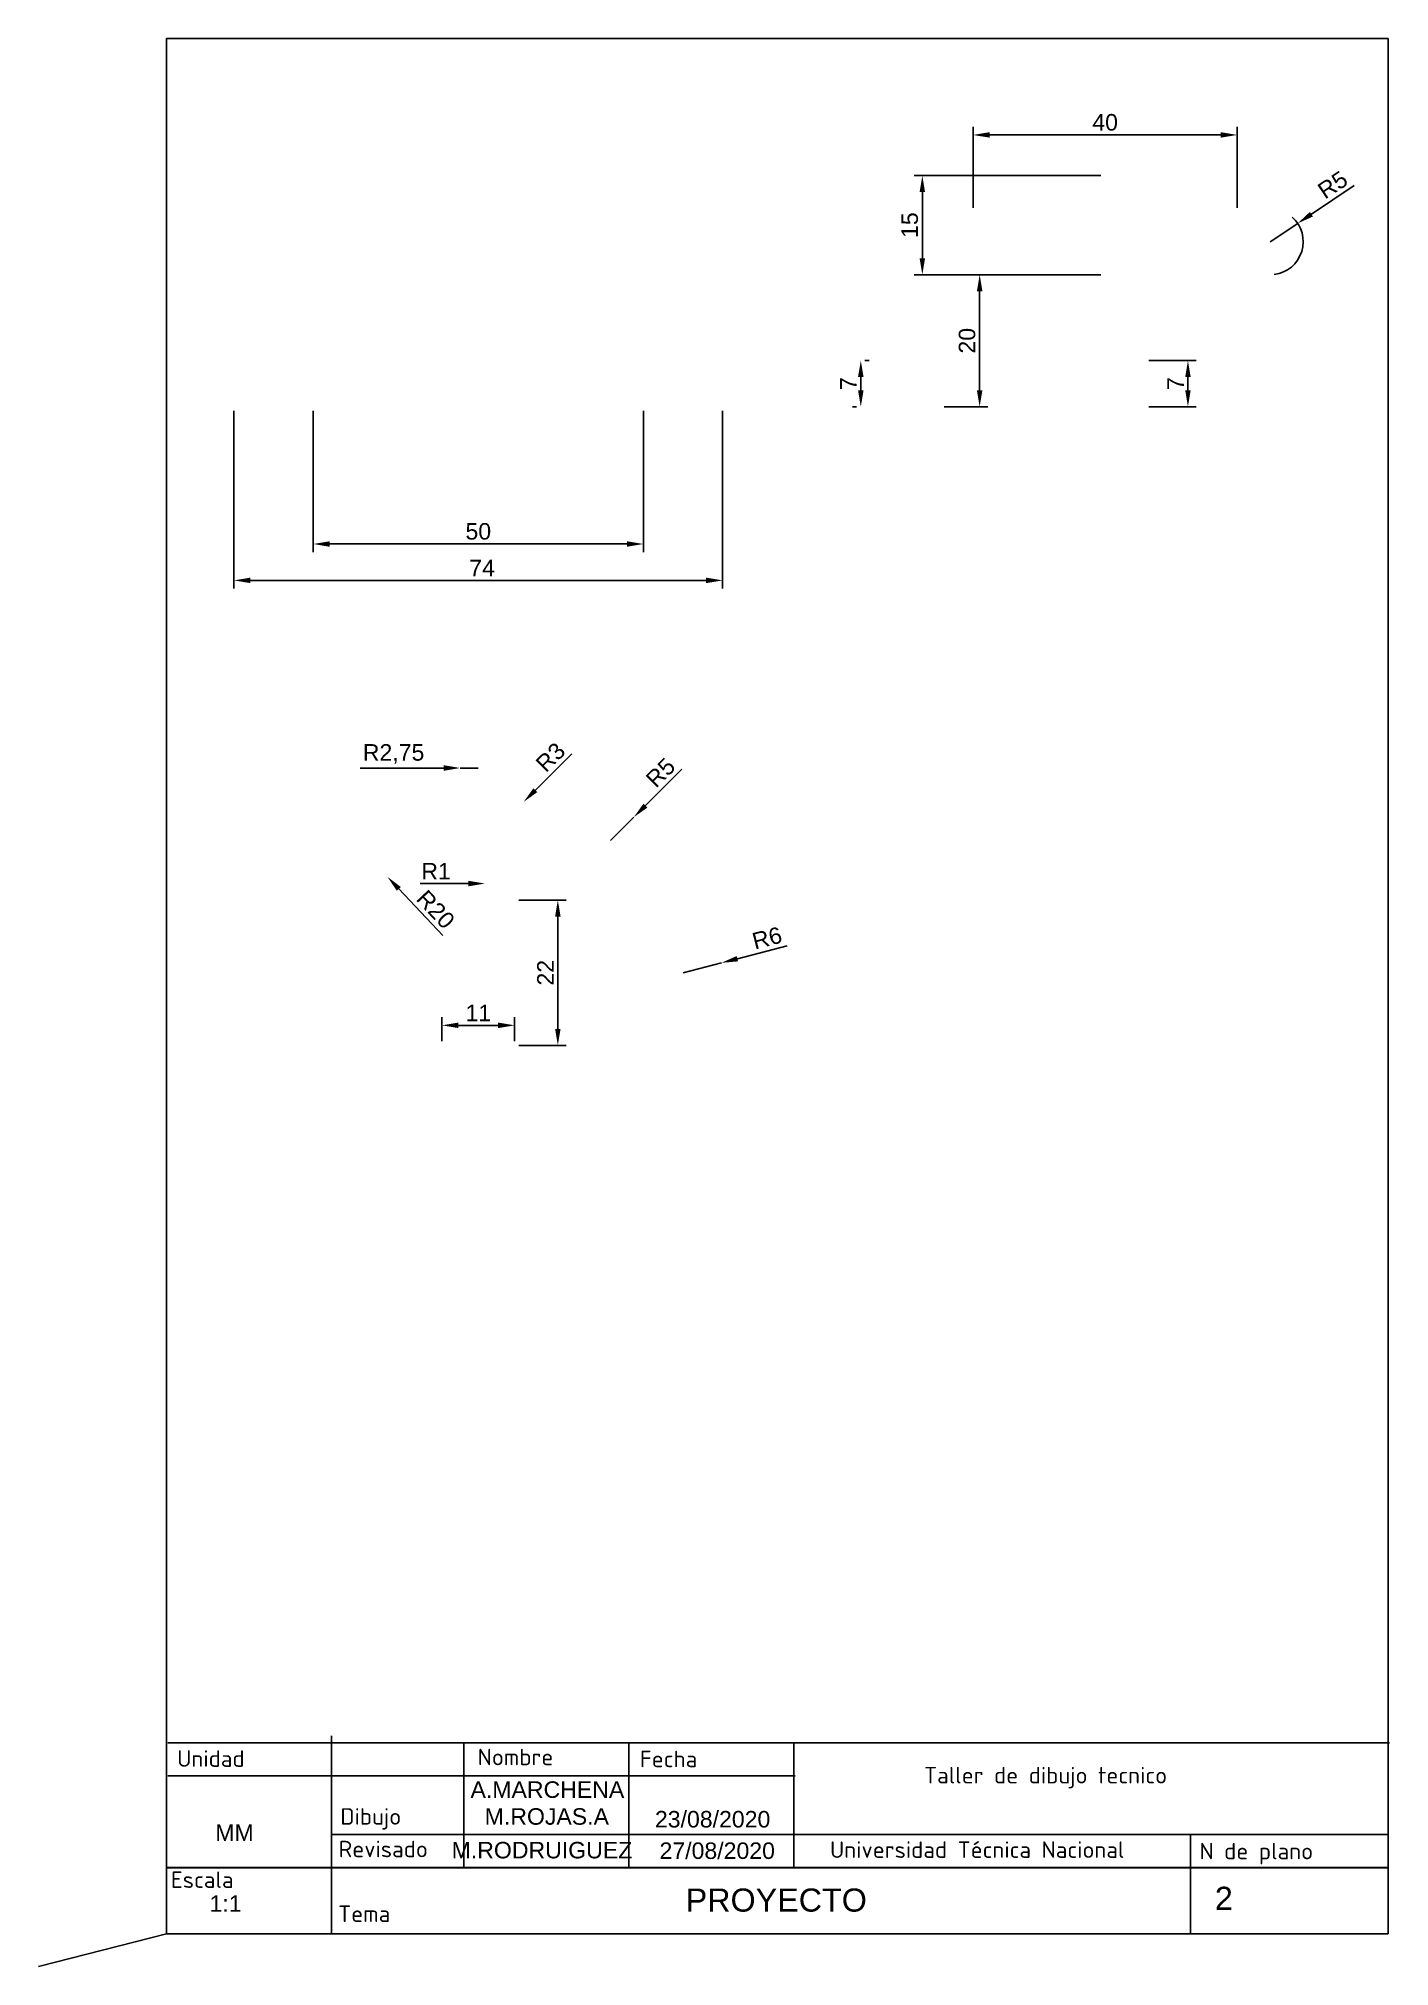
# Paper-space layout 'Presentación2' of a CAD drawing. Header units: millimetres. Extents: x -1 to 204, y -1 to 291.
import ezdxf
from ezdxf.enums import TextEntityAlignment as Align

# ---------------------------------------------------------------- set-up
doc = ezdxf.new("R2010")
doc.units = ezdxf.units.MM
for name, color, linetype in [('CajetinAtributos', 14, 'Continuous'), ('CajetinLine', 150, 'Continuous'), ('CajetinTexto', 18, 'Continuous'), ('Cotas', 5, 'Continuous')]:
    doc.layers.add(name, color=color, linetype=linetype)
doc.styles.get("Standard").update_dxf_attribs({"font": 'arial.ttf'})
doc.dimstyles.new('ISO-25', dxfattribs={"dimtxt": 2.5, "dimasz": 2.5, "dimexe": 1.25, "dimexo": 0.625, "dimtad": 1, "dimtxsty": 'Standard', "dimcen": 2.5, "dimadec": 0, "dimazin": 0, "dimtfac": 1, "dimtmove": 0, "dimatfit": 3, "dimfxl": 1, "dimarcsym": 0})

# ---------------------------------------------------------------- blocks, each defined once
blk = doc.blocks.new('*D10')
at = {"layer": 'CajetinAtributos', "color": 0, "lineweight": -2, "transparency": 16777216}
for p, q in [((28.79, 234.78), (28.79, 207.87)), ((102.79, 234.78), (102.79, 207.87)), ((31.29, 209.12), (100.29, 209.12))]:
    blk.add_line(p, q, dxfattribs=at)
at = {"layer": 'CajetinAtributos', "color": 0, "transparency": 16777216}
for points in [[(31.29, 209.54), (31.29, 208.7), (28.79, 209.12)], [(100.29, 209.54), (100.29, 208.7), (102.79, 209.12)]]:
    blk.add_solid(points, dxfattribs=at)
at = {"layer": 'Defpoints', "color": 0, "transparency": 16777216}
for p in [(28.79, 235.41), (102.79, 235.41), (102.79, 209.12)]:
    blk.add_point(p, dxfattribs=at)
at = {"layer": 'CajetinAtributos', "color": 0, "transparency": 16777216, "insert": (66.36, 211), "char_height": 2.5, "attachment_point": 5}
blk.add_mtext('74', dxfattribs=at)
blk = doc.blocks.new('*D11')
at = {"layer": 'CajetinAtributos', "color": 0, "lineweight": -2, "transparency": 16777216}
for p, q in [((40.79, 234.78), (40.79, 213.38)), ((90.79, 234.78), (90.79, 213.38)), ((43.29, 214.63), (88.29, 214.63))]:
    blk.add_line(p, q, dxfattribs=at)
at = {"layer": 'CajetinAtributos', "color": 0, "transparency": 16777216}
for points in [[(43.29, 215.04), (43.29, 214.21), (40.79, 214.63)], [(88.29, 215.04), (88.29, 214.21), (90.79, 214.63)]]:
    blk.add_solid(points, dxfattribs=at)
at = {"layer": 'Defpoints', "color": 0, "transparency": 16777216}
for p in [(40.79, 235.41), (90.79, 235.41), (90.79, 214.63)]:
    blk.add_point(p, dxfattribs=at)
at = {"layer": 'CajetinAtributos', "color": 0, "transparency": 16777216, "insert": (65.79, 216.53), "char_height": 2.5, "attachment_point": 5}
blk.add_mtext('50', dxfattribs=at)
blk = doc.blocks.new('*D12')
at = {"layer": 'CajetinAtributos', "color": 0, "lineweight": -2, "transparency": 16777216}
for p, q in [((167.33, 242.41), (174.5, 242.41)), ((173.25, 239.91), (173.25, 237.91)), ((167.33, 235.41), (174.5, 235.41))]:
    blk.add_line(p, q, dxfattribs=at)
at = {"layer": 'CajetinAtributos', "color": 0, "transparency": 16777216}
for points in [[(172.84, 239.91), (173.67, 239.91), (173.25, 242.41)], [(172.84, 237.91), (173.67, 237.91), (173.25, 235.41)]]:
    blk.add_solid(points, dxfattribs=at)
at = {"layer": 'Defpoints', "color": 0, "transparency": 16777216}
for p in [(166.71, 242.41), (166.71, 235.41), (173.25, 235.41)]:
    blk.add_point(p, dxfattribs=at)
at = {"layer": 'CajetinAtributos', "color": 0, "transparency": 16777216, "insert": (171.38, 238.91), "char_height": 2.5, "attachment_point": 5, "rotation": 90}
blk.add_mtext('7', dxfattribs=at)
blk = doc.blocks.new('*D13')
at = {"layer": 'CajetinAtributos', "color": 0, "lineweight": -2, "transparency": 16777216}
for p, q in [((124.33, 242.41), (124.96, 242.41)), ((123.71, 239.91), (123.71, 237.91)), ((123.08, 235.41), (122.46, 235.41))]:
    blk.add_line(p, q, dxfattribs=at)
at = {"layer": 'CajetinAtributos', "color": 0, "transparency": 16777216}
for points in [[(123.29, 239.91), (124.13, 239.91), (123.71, 242.41)], [(123.29, 237.91), (124.13, 237.91), (123.71, 235.41)]]:
    blk.add_solid(points, dxfattribs=at)
at = {"layer": 'Defpoints', "color": 0, "transparency": 16777216}
for p in [(123.71, 242.41), (123.71, 235.41), (123.71, 235.41)]:
    blk.add_point(p, dxfattribs=at)
at = {"layer": 'CajetinAtributos', "color": 0, "transparency": 16777216, "insert": (121.83, 238.91), "char_height": 2.5, "attachment_point": 5, "rotation": 90}
blk.add_mtext('7', dxfattribs=at)
blk = doc.blocks.new('*D14')
at = {"layer": 'CajetinAtributos', "color": 0, "lineweight": -2, "transparency": 16777216}
for p, q in [((136.33, 255.41), (142.96, 255.41)), ((141.71, 237.91), (141.71, 252.91)), ((136.33, 235.41), (142.96, 235.41))]:
    blk.add_line(p, q, dxfattribs=at)
at = {"layer": 'CajetinAtributos', "color": 0, "transparency": 16777216}
for points in [[(141.29, 252.91), (142.13, 252.91), (141.71, 255.41)], [(141.29, 237.91), (142.13, 237.91), (141.71, 235.41)]]:
    blk.add_solid(points, dxfattribs=at)
at = {"layer": 'Defpoints', "color": 0, "transparency": 16777216}
for p in [(135.71, 255.41), (141.71, 255.41), (135.71, 235.41)]:
    blk.add_point(p, dxfattribs=at)
at = {"layer": 'CajetinAtributos', "color": 0, "transparency": 16777216, "insert": (139.81, 245.41), "char_height": 2.5, "attachment_point": 5, "rotation": 90}
blk.add_mtext('20', dxfattribs=at)
blk = doc.blocks.new('*D15')
at = {"layer": 'CajetinAtributos', "color": 0, "lineweight": -2, "transparency": 16777216}
for p, q in [((160.08, 270.41), (131.78, 270.41)), ((133.03, 257.91), (133.03, 267.91)), ((160.08, 255.41), (131.78, 255.41))]:
    blk.add_line(p, q, dxfattribs=at)
at = {"layer": 'CajetinAtributos', "color": 0, "transparency": 16777216}
for points in [[(132.61, 267.91), (133.45, 267.91), (133.03, 270.41)], [(132.61, 257.91), (133.45, 257.91), (133.03, 255.41)]]:
    blk.add_solid(points, dxfattribs=at)
at = {"layer": 'Defpoints', "color": 0, "transparency": 16777216}
for p in [(133.03, 270.41), (160.71, 270.41), (160.71, 255.41)]:
    blk.add_point(p, dxfattribs=at)
at = {"layer": 'CajetinAtributos', "color": 0, "transparency": 16777216, "insert": (131.13, 262.91), "char_height": 2.5, "attachment_point": 5, "rotation": 90}
blk.add_mtext('15', dxfattribs=at)
blk = doc.blocks.new('*D16')
at = {"layer": 'CajetinAtributos', "color": 0, "lineweight": -2, "transparency": 16777216}
for p, q in [((140.71, 265.53), (140.71, 277.82)), ((180.71, 265.53), (180.71, 277.82)), ((143.21, 276.57), (178.21, 276.57))]:
    blk.add_line(p, q, dxfattribs=at)
at = {"layer": 'CajetinAtributos', "color": 0, "transparency": 16777216}
for points in [[(143.21, 276.99), (143.21, 276.16), (140.71, 276.57)], [(178.21, 276.99), (178.21, 276.16), (180.71, 276.57)]]:
    blk.add_solid(points, dxfattribs=at)
at = {"layer": 'Defpoints', "color": 0, "transparency": 16777216}
for p in [(180.71, 276.57), (140.71, 264.91), (180.71, 264.91)]:
    blk.add_point(p, dxfattribs=at)
at = {"layer": 'CajetinAtributos', "color": 0, "transparency": 16777216, "insert": (160.71, 278.47), "char_height": 2.5, "attachment_point": 5}
blk.add_mtext('40', dxfattribs=at)
blk = doc.blocks.new('*D18')
at = {"layer": 'CajetinAtributos', "color": 0, "lineweight": -2, "transparency": 16777216}
for p, q in [((47.88, 180.71), (60.54, 180.71)), ((65.79, 180.71), (63.04, 180.71))]:
    blk.add_line(p, q, dxfattribs=at)
at = {"layer": 'CajetinAtributos', "color": 0, "transparency": 16777216}
blk.add_solid([(60.54, 181.13), (60.54, 180.29), (63.04, 180.71)], dxfattribs=at)
at = {"layer": 'Defpoints', "color": 0, "transparency": 16777216}
for p in [(63.04, 180.71), (65.79, 180.71)]:
    blk.add_point(p, dxfattribs=at)
at = {"layer": 'CajetinAtributos', "color": 0, "transparency": 16777216, "insert": (52.96, 182.84), "char_height": 2.5, "attachment_point": 5}
blk.add_mtext('R2,75', dxfattribs=at)
blk = doc.blocks.new('*D19')
at = {"layer": 'CajetinAtributos', "color": 0, "lineweight": -2, "transparency": 16777216}
blk.add_line((60.43, 155.36), (53.75, 162.41), dxfattribs=at)
at = {"layer": 'CajetinAtributos', "color": 0, "transparency": 16777216}
blk.add_solid([(54.05, 162.7), (53.45, 162.12), (52.03, 164.23)], dxfattribs=at)
at = {"layer": 'Defpoints', "color": 0, "transparency": 16777216}
for p in [(52.03, 164.23), (65.79, 149.71)]:
    blk.add_point(p, dxfattribs=at)
at = {"layer": 'CajetinAtributos', "color": 0, "transparency": 16777216, "insert": (59.33, 159.29), "char_height": 2.5, "attachment_point": 5, "rotation": 313.4708}
blk.add_mtext('R20', dxfattribs=at)
blk = doc.blocks.new('*D20')
at = {"layer": 'CajetinAtributos', "color": 0, "lineweight": -2, "transparency": 16777216}
for p, q in [((112.55, 153.77), (105.02, 151.83)), ((96.79, 149.71), (102.6, 151.21))]:
    blk.add_line(p, q, dxfattribs=at)
at = {"layer": 'CajetinAtributos', "color": 0, "transparency": 16777216}
blk.add_solid([(104.92, 152.24), (105.13, 151.43), (102.6, 151.21)], dxfattribs=at)
at = {"layer": 'Defpoints', "color": 0, "transparency": 16777216}
for p in [(96.79, 149.71), (102.6, 151.21)]:
    blk.add_point(p, dxfattribs=at)
at = {"layer": 'CajetinAtributos', "color": 0, "transparency": 16777216, "insert": (109.52, 154.96), "char_height": 2.5, "attachment_point": 5, "rotation": 14.4538}
blk.add_mtext('R6', dxfattribs=at)
blk = doc.blocks.new('*D21')
at = {"layer": 'CajetinAtributos', "color": 0, "lineweight": -2, "transparency": 16777216}
blk.add_line((56.99, 163.21), (64.29, 163.21), dxfattribs=at)
at = {"layer": 'CajetinAtributos', "color": 0, "transparency": 16777216}
blk.add_solid([(64.29, 163.63), (64.29, 162.79), (66.79, 163.21)], dxfattribs=at)
at = {"layer": 'Defpoints', "color": 0, "transparency": 16777216}
for p in [(65.79, 163.21), (66.79, 163.21)]:
    blk.add_point(p, dxfattribs=at)
at = {"layer": 'CajetinAtributos', "color": 0, "transparency": 16777216, "insert": (59.39, 165.09), "char_height": 2.5, "attachment_point": 5}
blk.add_mtext('R1', dxfattribs=at)
blk = doc.blocks.new('*D22')
at = {"layer": 'CajetinAtributos', "color": 0, "lineweight": -2, "transparency": 16777216}
for p, q in [((60.29, 139.34), (60.29, 142.99)), ((62.79, 141.74), (68.79, 141.74)), ((71.29, 139.34), (71.29, 142.99))]:
    blk.add_line(p, q, dxfattribs=at)
at = {"layer": 'CajetinAtributos', "color": 0, "transparency": 16777216}
for points in [[(62.79, 142.16), (62.79, 141.33), (60.29, 141.74)], [(68.79, 142.16), (68.79, 141.33), (71.29, 141.74)]]:
    blk.add_solid(points, dxfattribs=at)
at = {"layer": 'Defpoints', "color": 0, "transparency": 16777216}
for p in [(71.29, 141.74), (60.29, 138.71), (71.29, 138.71)]:
    blk.add_point(p, dxfattribs=at)
at = {"layer": 'CajetinAtributos', "color": 0, "transparency": 16777216, "insert": (65.79, 143.62), "char_height": 2.5, "attachment_point": 5}
blk.add_mtext('11', dxfattribs=at)
blk = doc.blocks.new('*D23')
at = {"layer": 'CajetinAtributos', "color": 0, "lineweight": -2, "transparency": 16777216}
for p, q in [((71.92, 160.71), (79.08, 160.71)), ((77.83, 158.21), (77.83, 141.21)), ((71.92, 138.71), (79.08, 138.71))]:
    blk.add_line(p, q, dxfattribs=at)
at = {"layer": 'CajetinAtributos', "color": 0, "transparency": 16777216}
for points in [[(77.42, 158.21), (78.25, 158.21), (77.83, 160.71)], [(77.42, 141.21), (78.25, 141.21), (77.83, 138.71)]]:
    blk.add_solid(points, dxfattribs=at)
at = {"layer": 'Defpoints', "color": 0, "transparency": 16777216}
for p in [(71.29, 160.71), (71.29, 138.71), (77.83, 138.71)]:
    blk.add_point(p, dxfattribs=at)
at = {"layer": 'CajetinAtributos', "color": 0, "transparency": 16777216, "insert": (75.95, 149.71), "char_height": 2.5, "attachment_point": 5, "rotation": 90}
blk.add_mtext('22', dxfattribs=at)
blk = doc.blocks.new('*D24')
at = {"layer": 'CajetinAtributos', "color": 0, "lineweight": -2, "transparency": 16777216}
for p, q in [((96.61, 180.53), (91.09, 175.01)), ((85.79, 169.71), (89.33, 173.25))]:
    blk.add_line(p, q, dxfattribs=at)
at = {"layer": 'CajetinAtributos', "color": 0, "transparency": 16777216}
blk.add_solid([(90.8, 175.31), (91.39, 174.72), (89.33, 173.25)], dxfattribs=at)
at = {"layer": 'Defpoints', "color": 0, "transparency": 16777216}
for p in [(89.33, 173.25), (85.79, 169.71)]:
    blk.add_point(p, dxfattribs=at)
at = {"layer": 'CajetinAtributos', "color": 0, "transparency": 16777216, "insert": (93.39, 180), "char_height": 2.5, "attachment_point": 5, "rotation": 45}
blk.add_mtext('R5', dxfattribs=at)
blk = doc.blocks.new('*D25')
at = {"layer": 'CajetinAtributos', "color": 0, "lineweight": -2, "transparency": 16777216}
blk.add_line((79.94, 182.86), (74.44, 177.36), dxfattribs=at)
at = {"layer": 'CajetinAtributos', "color": 0, "transparency": 16777216}
blk.add_solid([(74.14, 177.65), (74.73, 177.06), (72.67, 175.59)], dxfattribs=at)
at = {"layer": 'Defpoints', "color": 0, "transparency": 16777216}
for p in [(72.67, 175.59), (74.79, 177.71)]:
    blk.add_point(p, dxfattribs=at)
at = {"layer": 'CajetinAtributos', "color": 0, "transparency": 16777216, "insert": (76.73, 182.34), "char_height": 2.5, "attachment_point": 5, "rotation": 45}
blk.add_mtext('R3', dxfattribs=at)
blk = doc.blocks.new('*D26')
at = {"layer": 'CajetinAtributos', "color": 0, "lineweight": -2, "transparency": 16777216}
for p, q in [((198.43, 268.9), (191.95, 264.57)), ((185.71, 260.41), (189.87, 263.18))]:
    blk.add_line(p, q, dxfattribs=at)
blk.add_arc((185.71, 260.41), 5, 277.162, 48.0626, dxfattribs=at)
at = {"layer": 'CajetinAtributos', "color": 0, "transparency": 16777216}
blk.add_solid([(191.72, 264.92), (192.18, 264.22), (189.87, 263.18)], dxfattribs=at)
at = {"layer": 'Defpoints', "color": 0, "transparency": 16777216}
for p in [(189.87, 263.18), (185.71, 260.41)]:
    blk.add_point(p, dxfattribs=at)
at = {"layer": 'CajetinAtributos', "color": 0, "transparency": 16777216, "insert": (195.18, 269.01), "char_height": 2.5, "attachment_point": 5, "rotation": 33.7387}
blk.add_mtext('R5', dxfattribs=at)

psp = doc.layouts.new('Presentación2')

# ---------------------------------------------------------------- linework, layer by layer
at = {"color": 150}
for p, q in [((18.581, 34.166), (18.581, 4.166)), ((48.766, 33.111), (18.766, 33.111)), ((43.581, 34.166), (43.581, 4.166)), ((198.766, 33.111), (48.766, 33.111)), ((63.581, 33.111), (63.581, 14.236)), ((88.581, 33.111), (88.581, 14.236)), ((113.581, 33.111), (113.581, 14.236)), ((48.766, 28.111), (18.766, 28.111)), ((113.766, 28.111), (48.766, 28.111)), ((48.581, 19.236), (43.581, 19.236)), ((198.581, 19.236), (48.581, 19.236)), ((48.581, 14.236), (18.581, 14.236)), ((48.581, 14.166), (18.581, 14.166)), ((198.581, 14.236), (48.581, 14.236)), ((198.581, 14.166), (48.581, 14.166))]:
    psp.add_line(p, q, dxfattribs=at)
psp.add_line((-0.802, -0.763), (18.581, 4.166))
at = {"layer": 'CajetinLine'}
for p, q in [((203.766, 33.111), (198.766, 33.111)), ((203.581, 19.236), (203.581, 29.236)), ((203.581, 4.166), (203.581, 24.166)), ((173.615, 4.166), (173.615, 19.166)), ((203.581, 19.236), (198.581, 19.236)), ((198.581, 14.236), (203.581, 14.236)), ((198.581, 14.166), (203.581, 14.166)), ((18.581, 4.166), (203.581, 4.166))]:
    psp.add_line(p, q, dxfattribs=at)
at = {"layer": 'Cotas'}
for p, q in [((203.581, 291.166), (18.581, 291.166)), ((18.581, 291.166), (18.581, 4.166)), ((203.581, 4.166), (203.581, 291.166)), ((18.581, 4.166), (203.581, 4.166))]:
    psp.add_line(p, q, dxfattribs=at)

# ---------------------------------------------------------------- texts
at = {"layer": 'CajetinAtributos'}
for tag, text, p in [('A.MARCHENA', 'A.Marchena.M', (76.253, 26.016)), ('M.ROJAS.A', 'M.Rojas.A', (76.166, 21.945)), ('M.RODRUIGUEZ', 'M.Rodruiguez.C', (75.428, 16.849))]:
    psp.add_attdef(tag, text=text, height=2.5, dxfattribs=at).set_placement(p, align=Align.MIDDLE_CENTER)
for tag, p, s, height in [('MM', (25.96, 18.236), 'mm', 2.5), ('23/08/2020', (92.535, 20.281), '', 2.5), ('27/08/2020', (93.233, 15.513), '', 2.5), ('1:1', (25.093, 7.511), '1:1', 2.5), ('PROYECTO', (97.195, 7.537), 'Planos 2D', 3.5), ('2', (177.333, 7.804), '', 3.5)]:
    psp.add_attdef(tag, p, s, height=height, dxfattribs=at)
at = {"layer": 'CajetinTexto', "char_height": 2.5}
for s, width, heights, insert, attachment_point in [('{\\fISOCPEUR|b0|i0|c0|p34;Nombre}', 25, [0], (65.697, 30.947), 4), ('{\\fISOCPEUR|b0|i0|c0|p34;Unidad}', 25, [0], (20.189, 30.712), 4), ('{\\fISOCPEUR|b0|i0|c0|p34;Fecha}', 25, [0], (90.252, 30.653), 4), ('{\\fISOCPEUR|b0|i0|c0|p34;Taller de dibujo tecnico}', 69.52672, [5.807], (151.693, 27.816), 5), ('{\\fISOCPEUR|b0|i0|c0|p34;Dibujo}', 25, [0], (44.898, 21.575), 4), ('{\\fISOCPEUR|b0|i0|c0|p34;Revisado}', 25, [0], (44.642, 17.017), 4), ('{\\fISOCPEUR|b0|i0|c0|p34;Universidad Técnica Nacional}', 69.52672, [5.807], (141.344, 16.919), 5), ('{\\fISOCPEUR|b0|i0|c0|p34;N de plano}', 28.85368, [0], (174.993, 16.326), 4), ('{\\fISOCPEUR|b0|i0|c0|p34;Escala}', 25, [0], (19.243, 12.372), 4), ('{\\fISOCPEUR|b0|i0|c0|p34;Tema}', 25, [0], (44.571, 7.214), 4)]:
    psp.add_mtext_dynamic_manual_height_columns(s, width=width, gutter_width=12.5, heights=heights, dxfattribs=dict(at, insert=insert, attachment_point=attachment_point))

# ---------------------------------------------------------------- dimensions: what is measured, and where the dimension line sits
at = {"layer": 'CajetinAtributos'}
for base, p1, p2, picture, middle in [((180.71, 276.574), (140.71, 264.905), (180.71, 264.905), '*D16', (160.71, 278.475)), ((90.79, 214.628), (40.79, 235.405), (90.79, 235.405), '*D11', (65.79, 216.529)), ((71.29, 141.744), (60.29, 138.711), (71.29, 138.711), '*D22', (65.79, 143.624))]:
    dim = psp.add_linear_dim(base=base, p1=p1, p2=p2, dimstyle='ISO-25', override={"dimlfac": -1}, dxfattribs=at)
    dim.commit()
    dim.dimension.update_dxf_attribs({"geometry": picture, "text_midpoint": middle})
for center, mpoint, picture, middle in [((185.71, 260.405), (189.868, 263.182), '*D26', (196.229, 267.431)), ((65.79, 180.711), (63.04, 180.711), '*D18', (52.962, 180.711)), ((85.79, 169.711), (89.326, 173.247), '*D24', (94.735, 178.656))]:
    dim = psp.add_radius_dim(center=center, mpoint=mpoint, dimstyle='ISO-25', override={"dimlfac": -1}, dxfattribs=at)
    dim.commit()
    dim.dimension.update_dxf_attribs({"geometry": picture, "text_midpoint": middle})
for base, p1, p2, picture, middle in [((133.029, 270.405), (160.71, 255.405), (160.71, 270.405), '*D15', (131.128, 262.905)), ((141.71, 255.405), (135.71, 235.405), (135.71, 255.405), '*D14', (139.808, 245.405)), ((123.71, 235.405), (123.71, 242.405), (123.71, 235.405), '*D13', (121.835, 238.905)), ((173.252, 235.405), (166.71, 242.405), (166.71, 235.405), '*D12', (171.377, 238.905)), ((77.833, 138.711), (71.29, 160.711), (71.29, 138.711), '*D23', (75.953, 149.711))]:
    dim = psp.add_linear_dim(base=base, p1=p1, p2=p2, angle=90, dimstyle='ISO-25', override={"dimlfac": -1}, dxfattribs=at)
    dim.commit()
    dim.dimension.update_dxf_attribs({"geometry": picture, "text_midpoint": middle})
dim = psp.add_linear_dim(base=(102.79, 209.121), p1=(28.79, 235.405), p2=(102.79, 235.405), dimstyle='ISO-25', override={"dimlfac": -1}, dxfattribs=at)
dim.commit()
dim.dimension.update_dxf_attribs({"geometry": '*D10', "text_midpoint": (66.357, 209.121), "dimtype": 160})
for center, mpoint, picture, middle in [((74.79, 177.711), (72.669, 175.59), '*D25', (78.072, 180.993)), ((65.79, 163.211), (66.79, 163.211), '*D21', (59.391, 163.211)), ((65.79, 149.711), (52.03, 164.226), '*D19', (57.952, 157.979)), ((96.79, 149.711), (102.6, 151.209), '*D20', (109.998, 153.116))]:
    dim = psp.add_radius_dim(center=center, mpoint=mpoint, dimstyle='ISO-25', override={"dimlfac": -1}, dxfattribs=at)
    dim.commit()
    dim.dimension.update_dxf_attribs({"geometry": picture, "text_midpoint": middle, "dimtype": 164})

doc.saveas('drawing.dxf')
